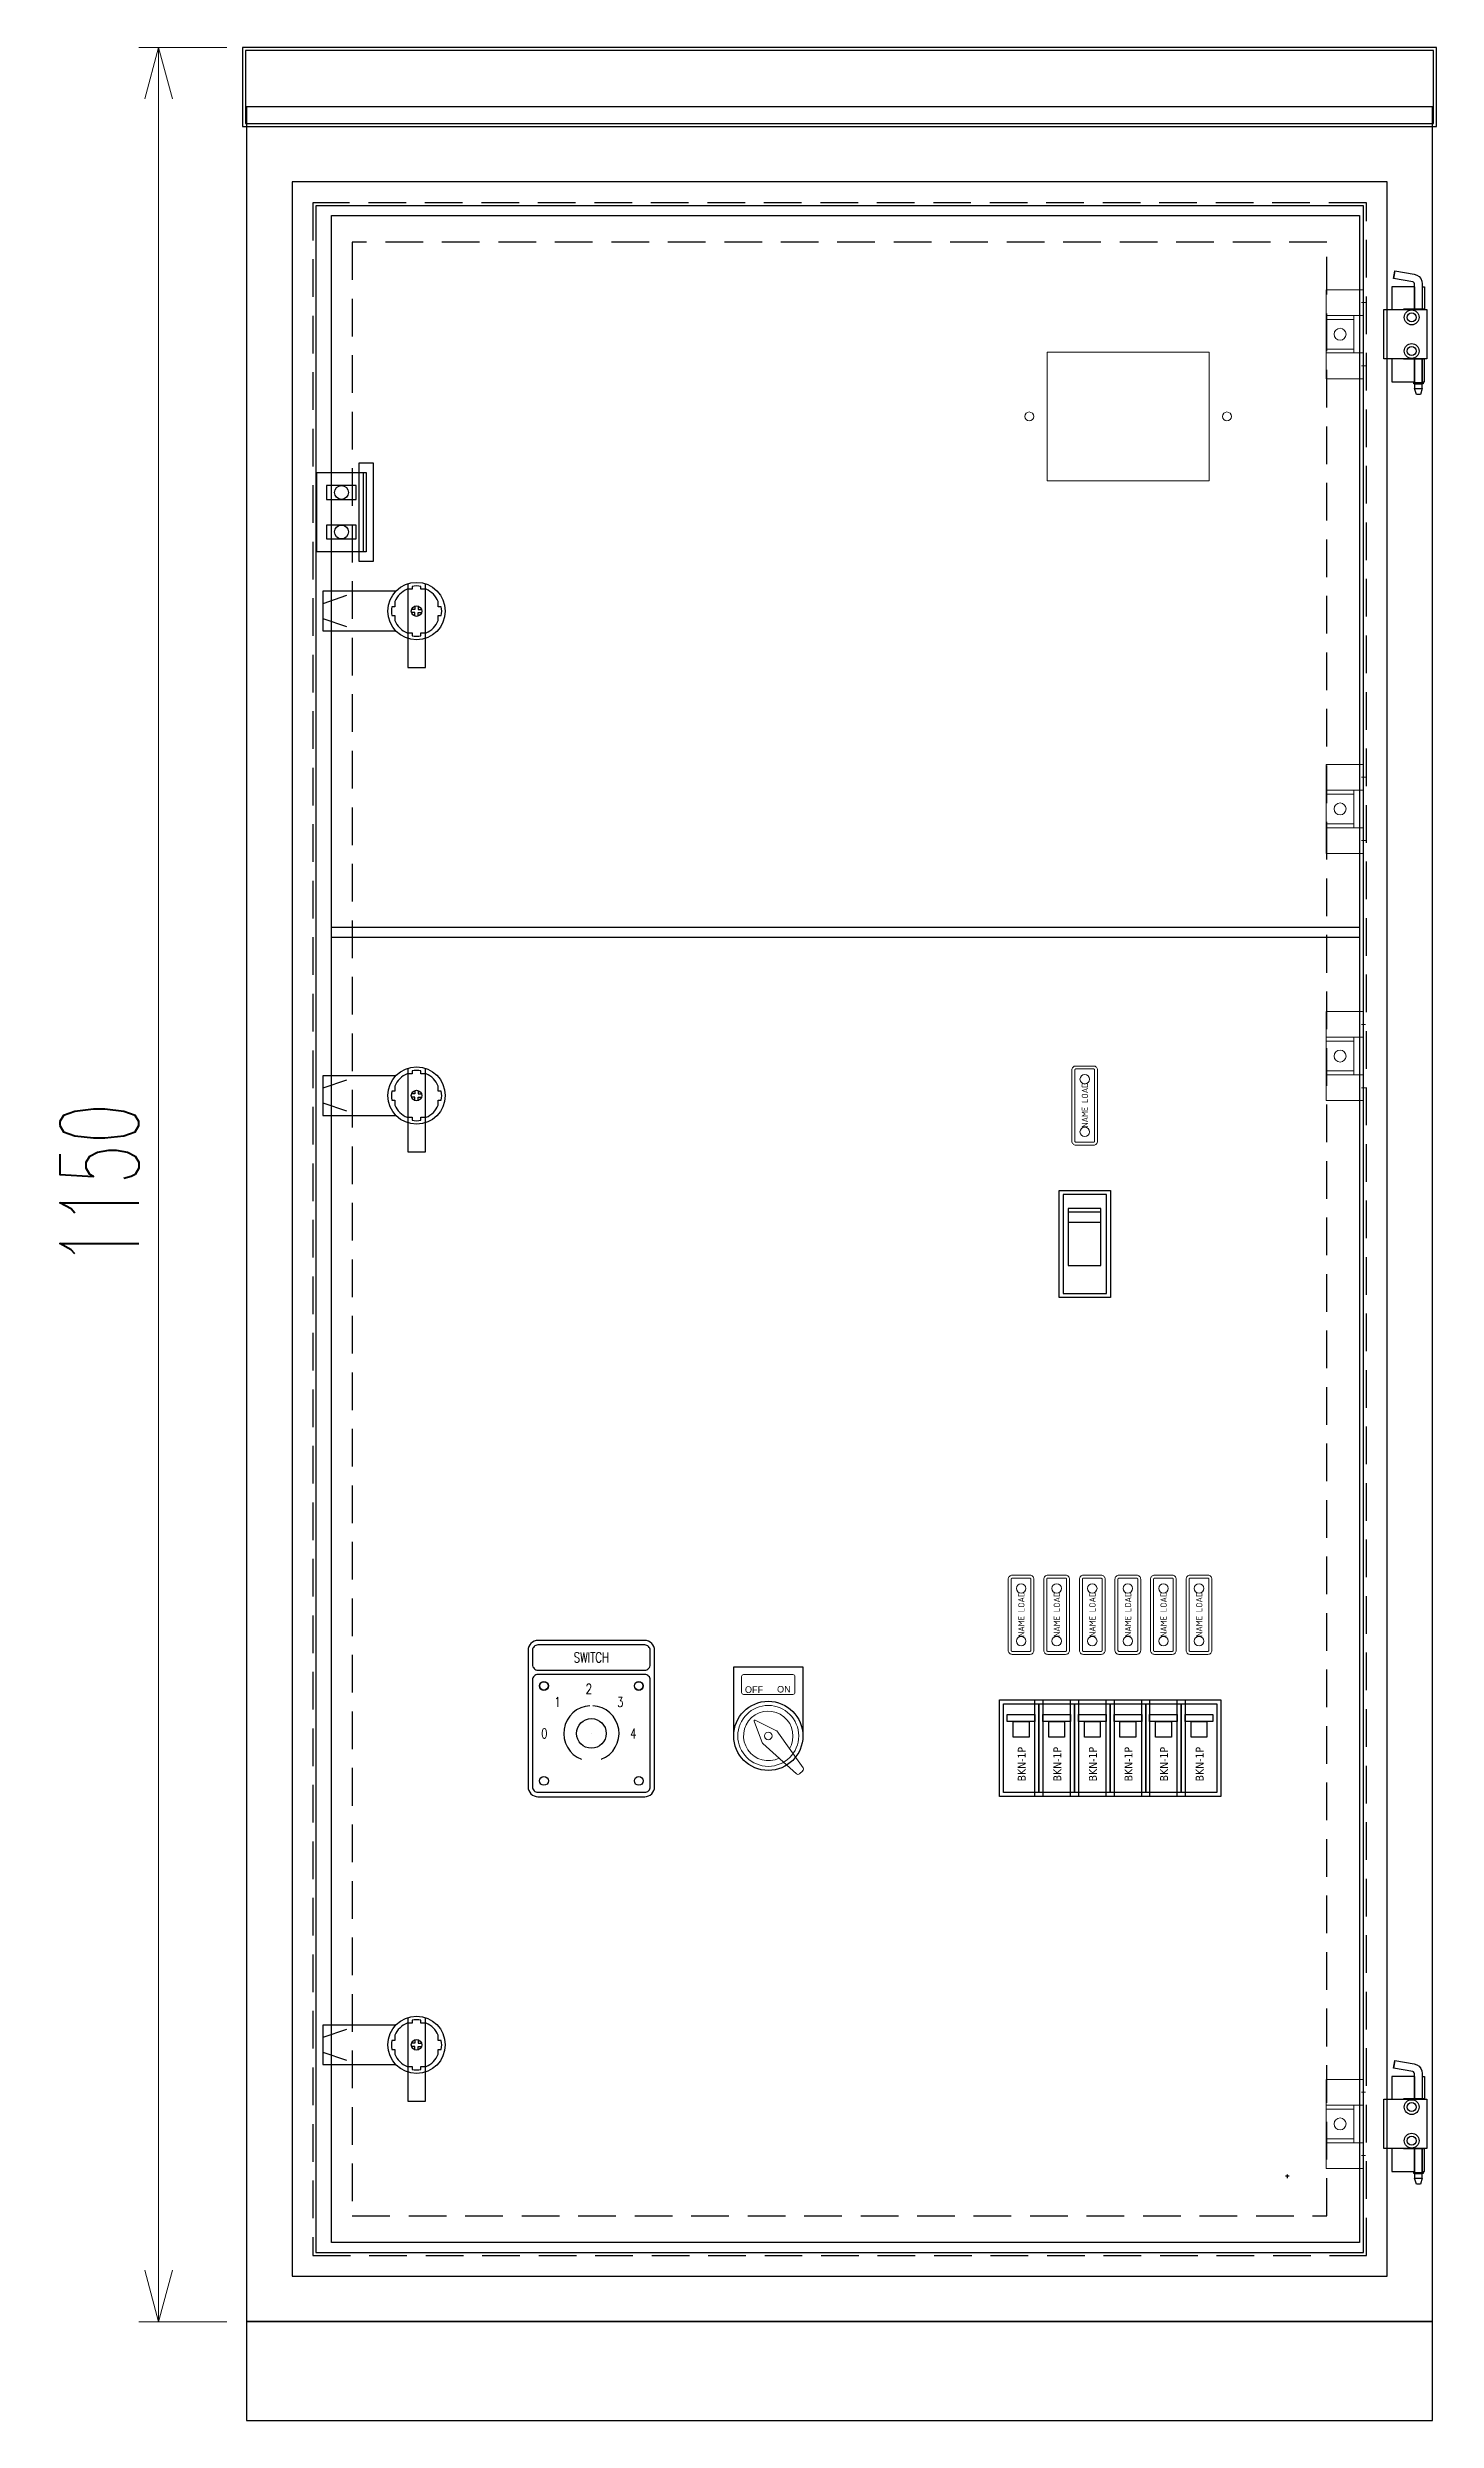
# Model space of a CAD drawing. Header units: millimetres. Extents: x -208796 to -83323, y 30910 to 103951.
# Drawn here: x -101526 to -100823, y 39280 to 40480 of the extents above; entities that cross this region are included whole.
import ezdxf
from ezdxf.enums import TextEntityAlignment as Align

# ---------------------------------------------------------------- set-up
doc = ezdxf.new("R2010")
doc.units = ezdxf.units.MM
doc.header["$LTSCALE"] = 3
doc.set_wipeout_variables(frame=1)
doc.linetypes.add('ACAD_ISO04W100', pattern=[30, 24, -3, 0, -3])
doc.linetypes.add('HIDDEN', pattern=[9.525, 6.35, -3.175])
doc.layers.add('07', color=5, linetype='Continuous', lineweight=5)
doc.layers.add('Line-Continous', color=5, linetype='Continuous', lineweight=5)
for name, color, linetype in [('@.DM. NÉT CHÍNH', 7, 'Continuous'), ('@.VISIBLE', 7, 'Continuous'), ('centerline', 6, 'ACAD_ISO04W100'), ('EQUIPMENT', 4, 'Continuous'), ('equipments', 2, 'Continuous'), ('hw_Punch', 3, 'Continuous'), ('Layer cho khung tu', 7, 'Continuous')]:
    doc.layers.add(name, color=color, linetype=linetype)
doc.styles.add('Ann_w01', font='romans.shx', dxfattribs={"width": 0.6, "bigfont": 'chineset.shx'})
doc.styles.add('hw_Block', font='complex.shx', dxfattribs={"width": 0.75})
doc.styles.get("Standard").update_dxf_attribs({"font": 'arial.ttf'})
doc.styles.add('Tahoma (Input Text)', font='tahoma.ttf')
doc.styles.add('WD_IEC', font='isocp2.shx')
doc.dimstyles.new('Dim 01_SC20', dxfattribs={"dimscale": 20, "dimtxt": 2, "dimasz": 1.3, "dimexe": 0.5, "dimexo": 0.5, "dimgap": 0.5, "dimtad": 1, "dimdec": 1, "dimzin": 12, "dimdsep": 46, "dimtxsty": 'Ann_w01', "dimblk": 'OPEN30', "dimcen": 1.5, "dimclrd": 6, "dimclre": 6, "dimclrt": 3, "dimadec": 1, "dimazin": 3, "dimtm": 1e-09, "dimtfac": 1, "dimtdec": 1, "dimtix": 1, "dimtmove": 0, "dimatfit": 3, "dimldrblk": 'OPEN30', "dimfxl": 0, "dimtolj": 1, "dimlwd": 20, "dimlwe": 20, "dimarcsym": 0})

# ---------------------------------------------------------------- blocks, each defined once
blk = doc.blocks.new('*U107')
blk.add_hatch(color=256).paths.add_polyline_path([(0.2, 15.3), (0.2, 15.3), (0.2, 15.3), (0.2, 15.4), (0.2, 15.4), (0.2, 15.4), (0.2, 15.4), (0.2, 15.4), (0.2, 15.4), (0.2, 15.4), (0.1, 15.4), (0.1, 15.4), (0.1, 15.5), (0.1, 15.5), (0.1, 15.5), (0.1, 15.5), (0.1, 15.5), (0, 15.5), (0, 15.5), (0, 15.5), (0, 15.5), (0, 15.5), (0, 15.5), (-0.1, 15.5), (-0.1, 15.5), (-0.1, 15.5), (-0.1, 15.5), (-0.1, 15.5), (-0.1, 15.4), (-0.1, 15.4), (-0.2, 15.4), (-0.2, 15.4), (-0.2, 15.4), (-0.2, 15.4), (-0.2, 15.4), (-0.2, 15.4), (-0.2, 15.4), (-0.2, 15.3), (-0.2, 15.3), (-0.2, 15.3), (-0.2, 7.5), (0.2, 7.5)])
for p, q in [((-0.8, -13.9), (-0.8, -14.1)), ((-0.1, -13.9), (-0.8, -13.9)), ((-0.8, -14.1), (-0.1, -14.1)), ((0.1, -13.2), (-0.1, -13.2)), ((-0.1, -13.2), (-0.1, -13.9)), ((-0.1, -14.1), (-0.1, -14.8)), ((-0.1, -14.8), (0.1, -14.8)), ((0.1, -13.9), (0.1, -13.2)), ((0.8, -13.9), (0.1, -13.9)), ((0.1, -14.1), (0.8, -14.1)), ((0.1, -14.8), (0.1, -14.1)), ((0.8, -14.1), (0.8, -13.9))]:
    blk.add_line(p, q)
for points in [[(-27, -32), (27, -32, 0.414214), (32, -27), (32, 42, 0.414214), (27, 47), (-27, 47, 0.414214), (-32, 42), (-32, -27, 0.414214)], [(-27, 32), (27, 32, 0.414214), (29.8, 34.8), (29.8, 42, 0.414214), (27, 44.7), (-27, 44.7, 0.414214), (-29.8, 42), (-29.8, 34.8, 0.414214)], [(-27, -29.8), (27, -29.8, 0.414214), (29.8, -27), (29.8, 27, 0.414214), (27, 29.8), (-27, 29.8, 0.414214), (-29.8, 27), (-29.8, -27, 0.414214)]]:
    blk.add_lwpolyline(points, format="xyb", close=True)
for radius in [2.5, 1.75]:
    blk.add_circle((0, -14), radius)
for start, end in [(92.839, 249.0883), (290.9117, 87.161)]:
    blk.add_arc((0, 0), 14, start, end)
at = {"layer": 'hw_Punch'}
for centre, radius in [((-24, 24), 2.25), ((24, 24), 2.25), ((0, 0), 7.5), ((-24, -24), 2.25), ((24, -24), 2.25)]:
    blk.add_circle(centre, radius, dxfattribs=at)
at = {"style": 'hw_Block', "width": 0.75}
for s, p in [('SWITCH', (0, 38.4)), ('2 ', (0, 22.5)), ('1 ', (-15.9, 15.9)), ('3 ', (15.9, 15.9)), ('0 ', (-22.5, 0)), ('4 ', (22.5, 0))]:
    blk.add_text(s, height=5, dxfattribs=at).set_placement(p, align=Align.MIDDLE_CENTER)
blk.add_wipeout([(5.5, 0), (0.2, 15.3), (0.2, 15.3), (0.2, 15.3), (0.2, 15.4), (0.2, 15.4), (0.2, 15.4), (0.2, 15.4), (0.2, 15.4), (0.2, 15.4), (0.2, 15.4), (0.1, 15.4), (0.1, 15.4), (0.1, 15.5), (0.1, 15.5), (0.1, 15.5), (0.1, 15.5), (0.1, 15.5), (0, 15.5), (0, 15.5), (0, 15.5), (0, 15.5), (0, 15.5), (0, 15.5), (-0.1, 15.5), (-0.1, 15.5), (-0.1, 15.5), (-0.1, 15.5), (-0.1, 15.5), (-0.1, 15.4), (-0.1, 15.4), (-0.2, 15.4), (-0.2, 15.4), (-0.2, 15.4), (-0.2, 15.4), (-0.2, 15.4), (-0.2, 15.4), (-0.2, 15.4), (-0.2, 15.3), (-0.2, 15.3), (-0.2, 15.3), (-5.5, 0), (-4.5, -19), (4.5, -19)])
at = {"layer": 'Defpoints', "color": 5}
blk.add_line((0, 0), (0, 0), dxfattribs=at)
blk = doc.blocks.new('A$C599517BA')
at = {"layer": '07', "color": 171, "lineweight": 13}
blk.add_arc((0, 0), 12.5, 328.5529, 296.3309, dxfattribs=at)
blk = doc.blocks.new('*U102')
blk.add_lwpolyline([(-22472.7, -2947.4), (-22472.7, -2912.4), (-22437.7, -2912.4), (-22437.7, -2947.4)])
blk.add_circle((-22455.2, -2947.4), 17.5)
at = {"layer": '07', "color": 171, "lineweight": 13}
for p, q in [((-22461.8, -2939.4), (-22462.3, -2939.4)), ((-22462.3, -2939.4), (-22462.3, -2939.9)), ((-22458.1, -2951.2), (-22462.3, -2939.9)), ((-22461.8, -2939.4), (-22451, -2944.8)), ((-22441, -2966.6), (-22458, -2951.3)), ((-22450.8, -2944.9), (-22437.6, -2963.6)), ((-22437.8, -2965.1), (-22439.4, -2966.6))]:
    blk.add_line(p, q, dxfattribs=at)
blk.add_circle((-22455.2, -2947.4), 1.93, dxfattribs=at)
for centre, radius, start, end in [((-22457.7, -2951), 0.398, 200.5201, 228.1542), ((-22451.2, -2945.2), 0.398, 35.4161, 63.5784), ((-22438.6, -2964.2), 1.19, 311.7852, 35.4161), ((-22440.2, -2965.7), 1.19, 228.1542, 311.7852)]:
    blk.add_arc(centre, radius, start, end, dxfattribs=at)
at = {"layer": 'Line-Continous', "color": 171, "linetype": 'Continuous', "lineweight": 13}
blk.add_lwpolyline([(-22467.7, -2926.4), (-22442.7, -2926.4, 0.414214), (-22441.7, -2925.4), (-22441.7, -2917.4, 0.414214), (-22442.7, -2916.4), (-22467.7, -2916.4, 0.414214), (-22468.7, -2917.4), (-22468.7, -2925.4, 0.414214)], format="xyb", close=True, dxfattribs=at)
blk.add_lwpolyline([(-22467.7, -2926.4), (-22442.7, -2926.4, 0.414214), (-22441.7, -2925.4), (-22441.7, -2917.4, 0.414214), (-22442.7, -2916.4), (-22467.7, -2916.4, 0.414214), (-22468.7, -2917.4), (-22468.7, -2925.4, 0.414214)], format="xyb", close=True, dxfattribs=at)
at = {"layer": 'Line-Continous', "color": 133, "linetype": 'Continuous', "lineweight": 13}
blk.add_circle((-22455.2, -2947.4), 15.4, dxfattribs=at)
at = {"layer": 'Layer cho khung tu', "color": 7}
blk.add_blockref('A$C599517BA', (-22455.2, -2947.4), dxfattribs=at)
for tag, p in [('AUTO', (-22462.4, -2924)), ('OFF', (-22454.6, -2918.8)), ('MAN', (-22447.3, -2923.8))]:
    blk.add_attdef(tag, text='', height=3.3, dxfattribs=at).set_placement(p, align=Align.MIDDLE_CENTER)
blk = doc.blocks.new('*U145')
at = {"color": 1}
blk.add_lwpolyline([(-545.9, -2670.3), (-523.9, -2670.3), (-523.9, -2719.3), (-545.9, -2719.3)], close=True, dxfattribs=at)
at = {"color": 3}
blk.add_lwpolyline([(-543.9, -2672.3), (-525.9, -2672.3), (-525.9, -2717.3), (-543.9, -2717.3)], close=True, dxfattribs=at)
for points in [[(-541.9, -2677.8), (-527.9, -2677.8), (-527.9, -2681.3), (-541.9, -2681.3)], [(-538.9, -2681.3), (-530.9, -2681.3), (-530.9, -2689.3), (-538.9, -2689.3)]]:
    blk.add_lwpolyline(points, close=True)
at = {"insert": (-536.6, -2711.6), "char_height": 4, "attachment_point": 1, "rotation": 90, "style": 'Tahoma (Input Text)'}
blk.add_mtext_dynamic_manual_height_columns('BKN-1P', width=23.322, gutter_width=1, heights=[0], dxfattribs=at)
blk = doc.blocks.new('*U146')
for p, q in [((1120.2, -3300), (1103.6, -3300)), ((1103.6, -3300), (1103.6, -3328.7)), ((1103.6, -3301.7), (1120.2, -3301.7)), ((1103.6, -3306.8), (1120.2, -3306.8)), ((1120.2, -3328.7), (1120.2, -3300)), ((1103.6, -3328.7), (1120.2, -3328.7))]:
    blk.add_line(p, q)
at = {"color": 1}
blk.add_lwpolyline([(1099.1, -3290.9), (1125.1, -3290.9), (1125.1, -3344.9), (1099.1, -3344.9)], close=True, dxfattribs=at)
at = {"color": 3}
blk.add_lwpolyline([(1101.1, -3342.9), (1123.1, -3342.9), (1123.1, -3292.9), (1101.1, -3292.9)], close=True, dxfattribs=at)
blk = doc.blocks.new('*U298')
at = {"color": 7, "lineweight": 9}
blk.add_lwpolyline([(58246.6, 22747.7), (58210.6, 22747.7, 0.414214), (58208.6, 22745.7), (58208.6, 22736.7, 0.414214), (58210.6, 22734.7), (58246.6, 22734.7, 0.414214), (58248.6, 22736.7), (58248.6, 22745.7, 0.414214)], format="xyb", close=True, dxfattribs=at)
blk.add_lwpolyline([(58246.6, 22747.7), (58210.6, 22747.7, 0.414214), (58208.6, 22745.7), (58208.6, 22736.7, 0.414214), (58210.6, 22734.7), (58246.6, 22734.7, 0.414214), (58248.6, 22736.7), (58248.6, 22745.7, 0.414214)], format="xyb", close=True, dxfattribs=at)
at = {"color": 6, "linetype": 'HIDDEN', "lineweight": 9, "ltscale": 10}
blk.add_lwpolyline([(58246.6, 22746.2), (58210.6, 22746.2, 0.414214), (58210.1, 22745.7), (58210.1, 22736.7, 0.414214), (58210.6, 22736.2), (58246.6, 22736.2, 0.414214), (58247.1, 22736.7), (58247.1, 22745.7, 0.414214)], format="xyb", close=True, dxfattribs=at)
blk.add_lwpolyline([(58246.6, 22746.2), (58210.6, 22746.2, 0.414214), (58210.1, 22745.7), (58210.1, 22736.7, 0.414214), (58210.6, 22736.2), (58246.6, 22736.2, 0.414214), (58247.1, 22736.7), (58247.1, 22745.7, 0.414214)], format="xyb", close=True, dxfattribs=at)
at = {"linetype": 'ByBlock', "lineweight": 9}
for centre in [(58215.3, 22741.2), (58241.9, 22741.2)]:
    blk.add_circle(centre, 2.4, dxfattribs=at)
at = {"style": 'WD_IEC', "width": 0.9}
blk.add_text('NAME LOAD', height=3.2, dxfattribs=at).set_placement((58228.8, 22741.1), align=Align.MIDDLE_CENTER)
blk.add_text('NAME LOAD', height=3.2, dxfattribs=at).set_placement((58228.8, 22741.1), align=Align.MIDDLE_CENTER)
blk = doc.blocks.new('A$C77b30689')
at = {"color": 6, "linetype": 'Continuous', "lineweight": 0}
blk.add_lwpolyline([(93.2, 65), (11.2, 65), (11.2, 0), (93.2, 0)], close=True, dxfattribs=at)
at = {"color": 6, "lineweight": 0}
for centre in [(2.2, 32.5), (102.2, 32.5)]:
    blk.add_circle(centre, 2.25, dxfattribs=at)
blk = doc.blocks.new('HL025-2.2 Front')
at = {"layer": 'centerline', "lineweight": 0}
for p, q in [((12.8, 16), (10.8, 16)), ((12.8, -16), (10.8, -16))]:
    blk.add_line(p, q, dxfattribs=at)
at = {"layer": 'equipments', "lineweight": 0}
for p, q in [((7, 9.5), (-7, 9.5)), ((11.8, 9.5), (-7, 9.5)), ((7, 7.5), (-7, 7.5)), ((7, -7.5), (-7, -7.5)), ((7, -9.5), (-7, -9.5)), ((11.8, -9.5), (-7, -9.5))]:
    blk.add_line(p, q, dxfattribs=at)
for points in [[(11.8, 9.5), (11.8, 22.5), (-7, 22.5), (-7, -22.5), (11.8, -22.5), (11.8, -9.5)], [(7, -7.5), (7, -7.5), (7, 7.5), (7, 7.5)]]:
    blk.add_lwpolyline(points, dxfattribs=at)
for points in [[(7, 9.5), (-7, 9.5), (-7, 7.5), (7, 7.5)], [(7, -9.5), (-7, -9.5), (-7, -7.5), (7, -7.5)]]:
    blk.add_lwpolyline(points, close=True, dxfattribs=at)
blk.add_circle((0, 0), 3, dxfattribs=at)
blk = doc.blocks.new('MS406')
at = {"layer": 'EQUIPMENT', "color": 8}
blk.add_lwpolyline([(-11, 4.8), (-11, 2.2), (-12.5, 2.2, 0.088933), (-12.5, -2.3), (-11, -2.3), (-11, -4.8, 0.189345), (-4.8, -11), (-2.3, -11), (-2.3, -12.5, 0.088933), (2.2, -12.5), (2.2, -11), (4.8, -11, 0.189345), (11, -4.8), (11, -2.3), (12.5, -2.3, 0.088933), (12.5, 2.2), (11, 2.2), (11, 4.8, 0.189345), (4.8, 11), (2.2, 11), (2.2, 12.5, 0.088933), (-2.3, 12.5), (-2.3, 11), (-4.8, 11, 0.189345)], format="xyb", close=True, dxfattribs=at)
at = {"layer": 'EQUIPMENT'}
for points in [[(-4.5, 13.8), (-4.5, -28.5), (4.5, -28.5), (4.5, 13.8)], [(-10.5, 10), (-47.5, 10), (-47.5, -10), (-10.5, -10)], [(-35.5, 7.8), (-47.5, 3.7)], [(-0.8, 2.5), (-0.8, 0.8), (-2.5, 0.8)], [(0.8, 2.5), (0.8, 0.8), (2.5, 0.8)], [(-47.5, -3.7), (-35.5, -7.8)], [(-0.8, -2.5), (-0.8, -0.8), (-2.5, -0.8)], [(0.8, -2.5), (0.8, -0.8), (2.5, -0.8)]]:
    blk.add_lwpolyline(points, dxfattribs=at)
for radius in [14.5, 2.67]:
    blk.add_circle((0, 0), radius, dxfattribs=at)
blk = doc.blocks.new('_Open30')
at = {"color": 0, "linetype": 'ByBlock', "lineweight": -2}
for p, q in [((-1, 0.268), (0, 0)), ((0, 0), (-1, -0.268)), ((0, 0), (-1, 0))]:
    blk.add_line(p, q, dxfattribs=at)
blk = doc.blocks.new('*D171')
at = {"layer": '@.VISIBLE', "color": 6, "lineweight": 20}
for p, q in [((-101435, 40480.4), (-101479.5, 40480.4)), ((-101469.5, 39356.4), (-101469.5, 40454.4)), ((-101435, 39330.4), (-101479.5, 39330.4))]:
    blk.add_line(p, q, dxfattribs=at)
at = {"layer": 'Defpoints', "color": 0}
for p in [(-101469.5, 40480.4), (-101425, 40480.4), (-101425, 39330.4)]:
    blk.add_point(p, dxfattribs=at)
at = {"layer": '@.VISIBLE', "color": 6, "lineweight": 20, "xscale": 26, "yscale": 26, "zscale": 26}
for p, rotation in [((-101469.5, 40480.4), 90), ((-101469.5, 39330.4), 270)]:
    blk.add_blockref('_Open30', p, dxfattribs=dict(at, rotation=rotation))
at = {"layer": '@.VISIBLE', "color": 3, "insert": (-101499.5, 39905.4), "char_height": 40, "attachment_point": 5, "rotation": 90, "style": 'Ann_w01'}
blk.add_mtext('\\A1;1150', dxfattribs=at)
blk = doc.blocks.new('HL036-1 Front')
at = {"layer": 'EQUIPMENT', "linetype": 'Continuous'}
for points in [[(4.7, 24), (-6.8, 24), (-6.8, 12.5)], [(4.7, 12.5), (4.7, 25.5), (4.5, 25.9), (4.2, 26.3), (3.8, 26.5), (-6, 28.2), (-5.7, 30.1), (-5.3, 32.1), (-6, 28.2)], [(-5.3, 32.1), (4.5, 30.4), (5.9, 29.9), (7, 29.2), (7.9, 28.1), (8.4, 26.8), (8.6, 25.5), (8.6, 12.5)], [(8.6, 24), (9.7, 24), (9.7, 12.6), (-1, 12.6), (-1, 12.5)], [(4.6, 24), (4.6, 12.6)], [(-6.8, -12.5), (-6.8, -24), (4.7, -24)], [(8.6, -24), (9.7, -24), (9.7, -12.6), (-1, -12.6), (-1, -12.5)], [(4.6, -24), (4.6, -12.6)], [(4.7, -12.5), (4.7, -24.5), (8.6, -24.5), (8.6, -12.5)], [(8.7, -24), (8.7, -12.6)], [(8.6, -27.5), (8.6, -25.2), (4.7, -25.2), (4.7, -27.5)], [(5.2, -24.5), (5.2, -24.5)], [(5.2, -25.1), (5.2, -25.2)], [(8.1, -24.5), (8.1, -24.5)], [(8.1, -25.1), (8.1, -25.2)]]:
    blk.add_lwpolyline(points, dxfattribs=at)
at = {"layer": 'EQUIPMENT', "color": 8, "linetype": 'Continuous'}
blk.add_lwpolyline([(-10.8, -12.5), (-10.8, 12.5), (10.8, 12.5), (10.8, -12.5)], close=True, dxfattribs=at)
at = {"layer": 'EQUIPMENT', "linetype": 'Continuous'}
for points in [[(4.3, -24.5), (9, -24.5), (9, -25.1), (4.3, -25.1)], [(5.6, -30.5), (4.7, -27.5), (8.6, -27.5), (7.7, -30.5)]]:
    blk.add_lwpolyline(points, close=True, dxfattribs=at)
at = {"layer": 'EQUIPMENT', "color": 8, "linetype": 'Continuous'}
for centre, radius in [((3.2, 8.5), 3.75), ((3.2, 8.5), 2.25), ((3.2, -8.5), 3.75), ((3.2, -8.5), 2.25)]:
    blk.add_circle(centre, radius, dxfattribs=at)
blk = doc.blocks.new('A$C3f9339ef')
at = {"layer": '@.DM. NÉT CHÍNH', "color": 1}
blk.add_line((23.5, 40), (23.5, 0), dxfattribs=at)
for points in [[(25, 40), (25, 0), (0, 0), (0, 40)], [(5, 33.5), (5, 26.5), (20, 26.5), (20, 33.5)], [(5, 13.5), (5, 6.5), (20, 6.5), (20, 13.5)]]:
    blk.add_lwpolyline(points, close=True, dxfattribs=at)

msp = doc.modelspace()

# ---------------------------------------------------------------- linework, layer by layer
at = {"layer": '@.DM. NÉT CHÍNH', "color": 4}
for p, q in [((-100861.99, 40035.38), (-101381.99, 40035.38)), ((-100861.99, 40030.38), (-101381.99, 40030.38))]:
    msp.add_line(p, q, dxfattribs=at)
msp.add_lwpolyline([(-101360.99, 40270.41), (-101360.99, 40220.41), (-101367.99, 40220.41), (-101367.99, 40270.41)], close=True, dxfattribs=at)
at = {"layer": '@.DM. NÉT CHÍNH', "color": 6}
for centre in [(-101376.99, 40255.41), (-101376.99, 40235.41)]:
    msp.add_circle(centre, 3.5, dxfattribs=at)
at = {"layer": '@.VISIBLE'}
msp.add_line((-100897.49, 39403.91), (-100899.49, 39403.91), dxfattribs=at)
at = {"layer": '@.VISIBLE', "color": 1}
for points in [[(-101426.99, 40440.41), (-100822.99, 40440.41), (-100822.99, 40480.41), (-101426.99, 40480.41)], [(-101425.49, 40441.91), (-100824.49, 40441.91), (-100824.49, 40478.91), (-101425.49, 40478.91)]]:
    msp.add_lwpolyline(points, close=True, dxfattribs=at)
at = {"layer": '@.VISIBLE'}
msp.add_lwpolyline([(-101424.99, 39330.41), (-100824.99, 39330.41), (-100824.99, 40450.41), (-101424.99, 40450.41)], close=True, dxfattribs=at)
at = {"layer": '@.VISIBLE', "color": 6}
for points in [[(-101401.99, 39353.41), (-100847.99, 39353.41), (-100847.99, 40412.41), (-101401.99, 40412.41)], [(-101389.99, 39365.41), (-100859.99, 39365.41), (-100859.99, 40400.41), (-101389.99, 40400.41)]]:
    msp.add_lwpolyline(points, close=True, dxfattribs=at)
at = {"layer": '@.VISIBLE', "color": 6, "linetype": 'HIDDEN'}
for points in [[(-101391.49, 39363.91), (-100858.49, 39363.91), (-100858.49, 40401.91), (-101391.49, 40401.91)], [(-101371.49, 39383.91), (-100878.49, 39383.91), (-100878.49, 40381.91), (-101371.49, 40381.91)]]:
    msp.add_lwpolyline(points, close=True, dxfattribs=at)
at = {"layer": '@.VISIBLE', "color": 4}
msp.add_lwpolyline([(-101381.99, 40395.41), (-100861.99, 40395.41), (-100861.99, 39370.41), (-101381.99, 39370.41)], close=True, dxfattribs=at)
at = {"layer": '@.VISIBLE'}
msp.add_lwpolyline([(-100898.49, 39404.91), (-100898.49, 39402.91)], dxfattribs=at)
at = {"layer": '@.VISIBLE', "color": 5}
msp.add_lwpolyline([(-101424.99, 39280.41), (-100824.99, 39280.41), (-100824.99, 39330.41), (-101424.99, 39330.41)], close=True, dxfattribs=at)

# ---------------------------------------------------------------- block references
at = {"color": 3}
msp.add_blockref('A$C77b30689', (-101031.24, 40261.33), dxfattribs=at)
at = {"rotation": 90}
for p in [(-78259.78, -18283.24), (-78291.97, -18540.74), (-78273.97, -18540.74), (-78255.97, -18540.74), (-78237.97, -18540.74), (-78219.97, -18540.74), (-78201.97, -18540.74)]:
    msp.add_blockref('*U298', p, dxfattribs=at)
for name, p in [('*U146', (-102113.03, 43193.25)), ('*U145', (-100498.25, 42315.21)), ('*U145', (-100480.25, 42315.21)), ('*U145', (-100462.25, 42315.21)), ('*U145', (-100444.25, 42315.21)), ('*U145', (-100426.25, 42315.21)), ('*U145', (-100408.25, 42315.21))]:
    msp.add_blockref(name, p)
msp.add_blockref('*U102', (-78705.87, 42574.02)).add_auto_attribs({'MAN': 'ON', 'AUTO': 'OFF'})
at = {"layer": '@.DM. NÉT CHÍNH'}
msp.add_blockref('A$C3f9339ef', (-101389.49, 40225.41), dxfattribs=at)
at = {"layer": 'EQUIPMENT'}
for p in [(-101338.99, 40195.41), (-101338.99, 39950.41), (-101338.99, 39470.41)]:
    msp.add_blockref('MS406', p, dxfattribs=at)
at = {"layer": 'equipments'}
for name, p in [('HL025-2.2 Front', (-100871.79, 40335.41)), ('HL036-1 Front', (-100838.79, 40335.41)), ('HL025-2.2 Front', (-100871.79, 40095.38)), ('HL025-2.2 Front', (-100871.79, 39970.38)), ('HL036-1 Front', (-100838.79, 39430.41)), ('HL025-2.2 Front', (-100871.79, 39430.41))]:
    msp.add_blockref(name, p, dxfattribs=at)

# ---------------------------------------------------------------- dimensions: what is measured, and where the dimension line sits
at = {"layer": '@.VISIBLE'}
dim = msp.add_linear_dim(base=(-101469.48, 40480.41), p1=(-101424.99, 39330.41), p2=(-101424.99, 40480.41), angle=90, dimstyle='Dim 01_SC20', dxfattribs=at)
dim.commit()
dim.dimension.update_dxf_attribs({"geometry": '*D171', "text_midpoint": (-101499.48, 39905.41)})

# ---------------------------------------------------------------- next in the draw order: block references
msp.add_blockref('*U107', (-101250.57, 39627.88))

# ---------------------------------------------------------------- next in the draw order: linework, layer by layer
for centre, radius in [((-101274.57, 39651.88), 2.1), ((-101226.57, 39651.88), 2.1), ((-101250.57, 39627.88), 7.5)]:
    msp.add_circle(centre, radius)

doc.saveas('drawing.dxf')
